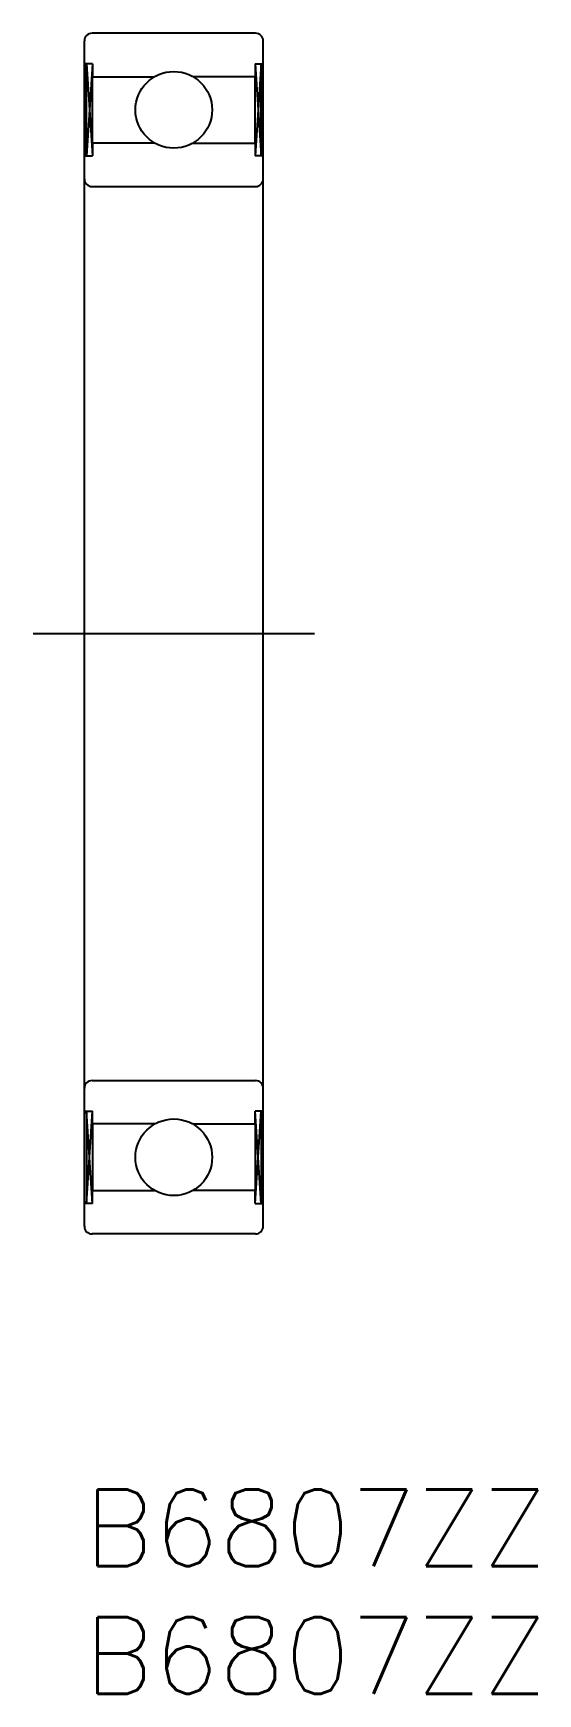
# Model space of a CAD drawing. Extents: x -2 to 17.7, y -8 to 57.
import ezdxf

# ---------------------------------------------------------------- set-up
doc = ezdxf.new("R2010")
doc.units = 0
doc.header["$LTSCALE"] = 0.5
doc.linetypes.add('CENTER', pattern=[50.8, 31.75, -6.35, 6.35, -6.35])
for name, color, linetype in [('MSM_CENTER', 1, 'CENTER'), ('MSM_CONTINUOUS', 7, 'CONTINUOUS'), ('MSM_NARROW', 5, 'CONTINUOUS'), ('MSM_PART_NUMBER', 7, 'CONTINUOUS')]:
    doc.layers.add(name, color=color, linetype=linetype)
doc.styles.get("Standard").update_dxf_attribs({"font": 'txt.shx', "height": 3, "bigfont": 'bigfont.shx'})

# ---------------------------------------------------------------- blocks, each defined once
blk = doc.blocks.new('*U2')
at = {"layer": 'MSM_PART_NUMBER'}
blk.add_text('B6807ZZ', height=3, dxfattribs=at).set_placement((0, -3))
blk = doc.blocks.new('*U3')
at = {"layer": 'MSM_PART_NUMBER'}
blk.add_text('B6807ZZ', height=3, dxfattribs=at).set_placement((0, -8))

msp = doc.modelspace()

# ---------------------------------------------------------------- linework, layer by layer
at = {"layer": 'MSM_CENTER'}
msp.add_line((-2, 33.5), (9, 33.5), dxfattribs=at)
at = {"layer": 'MSM_CONTINUOUS'}
for p, q in [((0, 10.3), (0, 56.7)), ((6.7, 57), (0.3, 57)), ((7, 10.3), (7, 56.7)), ((0.322, 55.805), (0, 55.805)), ((0.081, 52.195), (0.081, 55.805)), ((0.322, 55.805), (0.322, 55.295)), ((0.322, 52.695), (0.322, 55.295)), ((0.322, 55.295), (2.743, 55.295)), ((6.678, 55.295), (4.257, 55.295)), ((6.678, 55.805), (7, 55.805)), ((6.678, 55.805), (6.678, 55.295)), ((6.678, 52.695), (6.678, 55.295)), ((6.919, 52.195), (6.919, 55.805)), ((0.322, 52.695), (0.322, 52.195)), ((2.76, 52.695), (0.322, 52.695)), ((4.24, 52.695), (6.678, 52.695)), ((6.678, 52.695), (6.678, 52.195)), ((0, 52.195), (0.322, 52.195)), ((7, 52.195), (6.678, 52.195)), ((0.3, 51), (6.7, 51)), ((0.3, 16), (6.7, 16)), ((0, 14.805), (0.322, 14.805)), ((0.081, 14.805), (0.081, 11.195)), ((0.322, 14.305), (0.322, 14.805)), ((0.322, 14.305), (0.322, 11.705)), ((2.76, 14.305), (0.322, 14.305)), ((4.24, 14.305), (6.678, 14.305)), ((6.678, 14.305), (6.678, 14.805)), ((7, 14.805), (6.678, 14.805)), ((6.678, 14.305), (6.678, 11.705)), ((6.919, 14.805), (6.919, 11.195)), ((0.322, 11.195), (0.322, 11.705)), ((0.322, 11.705), (2.743, 11.705)), ((6.678, 11.705), (4.257, 11.705)), ((6.678, 11.195), (6.678, 11.705)), ((0.322, 11.195), (0, 11.195)), ((6.678, 11.195), (7, 11.195)), ((6.7, 10), (0.3, 10))]:
    msp.add_line(p, q, dxfattribs=at)
for centre in [(3.5, 54), (3.5, 13)]:
    msp.add_circle(centre, 1.5, dxfattribs=at)
for centre, start, end in [((0.3, 56.7), 90, 180), ((6.7, 56.7), 0, 90), ((0.3, 51.3), 180, 270), ((6.7, 51.3), 270, 0), ((0.3, 15.7), 90, 180), ((6.7, 15.7), 0, 90), ((0.3, 10.3), 180, 270), ((6.7, 10.3), 270, 0)]:
    msp.add_arc(centre, 0.3, start, end, dxfattribs=at)
at = {"layer": 'MSM_NARROW'}
for p, q in [((0.081, 55.805), (0.322, 52.195)), ((0.322, 55.805), (0.081, 52.195)), ((6.919, 55.805), (6.678, 52.195)), ((6.678, 55.805), (6.919, 52.195)), ((0.081, 11.195), (0.322, 14.805)), ((0.322, 11.195), (0.081, 14.805)), ((6.919, 11.195), (6.678, 14.805)), ((6.678, 11.195), (6.919, 14.805))]:
    msp.add_line(p, q, dxfattribs=at)

# ---------------------------------------------------------------- block references
at = {"layer": 'MSM_CONTINUOUS'}
for name in ['*U2', '*U3']:
    msp.add_blockref(name, (0, 0), dxfattribs=at)

doc.saveas('drawing.dxf')
